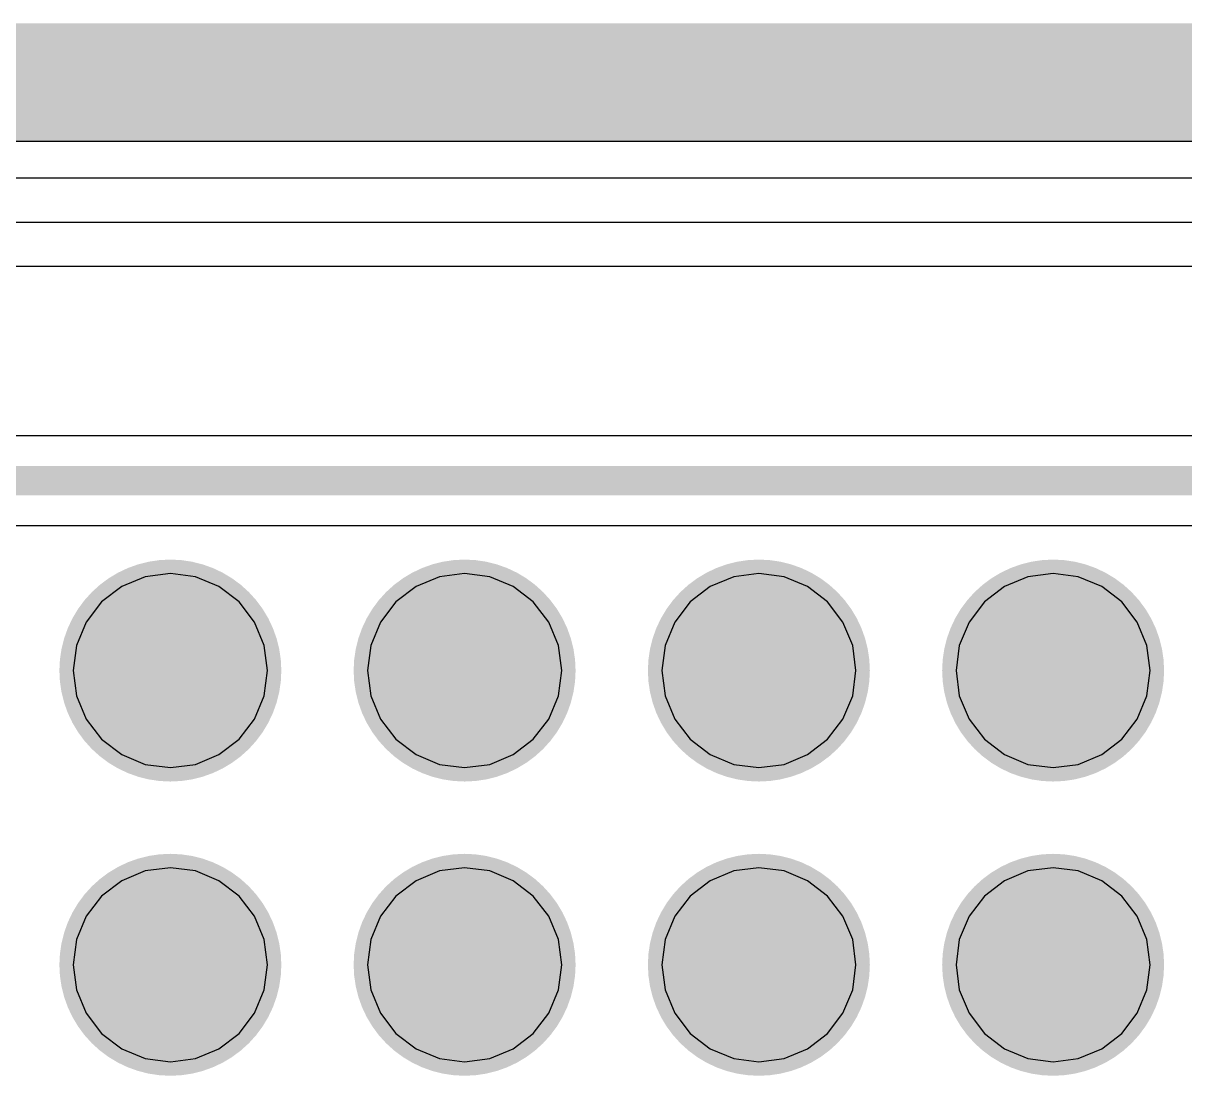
# Model space of a CAD drawing. Header units: millimetres. Extents: x 50.7 to 141.9, y 26.7 to 123.6.
# Drawn here: x 71.5 to 81.53, y 114.55 to 123.64 of the extents above; entities that cross this region are included whole.
import ezdxf

# ---------------------------------------------------------------- set-up
doc = ezdxf.new("R2010")
doc.units = ezdxf.units.MM
for name, color, linetype in [('BottomLayer', 5, 'Continuous'), ('BottomSolder', 6, 'Continuous'), ('InternalPlane1', 76, 'Continuous'), ('InternalPlane3', 216, 'Continuous'), ('MidLayer1', 16, 'Continuous'), ('MidLayer2', 76, 'Continuous'), ('MidLayer3', 90, 'Continuous'), ('MidLayer4', 156, 'Continuous'), ('MultiLayer', 9, 'Continuous'), ('TopLayer', 1, 'Continuous'), ('TopSolder', 216, 'Continuous')]:
    doc.layers.add(name, color=color, linetype=linetype)

msp = doc.modelspace()

# ---------------------------------------------------------------- linework, layer by layer
at = {"layer": 'BottomLayer'}
for p, q in [((52.705, 122.301), (85.725, 122.301)), ((115.911, 120.076), (65.191, 120.076)), ((65.351, 119.3), (97.107, 119.3)), ((72.554, 118.859), (72.352, 118.775)), ((72.771, 118.887), (72.554, 118.859)), ((72.988, 118.859), (72.771, 118.887)), ((73.19, 118.775), (72.988, 118.859)), ((75.094, 118.859), (74.892, 118.775)), ((75.311, 118.887), (75.094, 118.859)), ((75.528, 118.859), (75.311, 118.887)), ((75.73, 118.775), (75.528, 118.859)), ((77.634, 118.859), (77.432, 118.775)), ((77.851, 118.887), (77.634, 118.859)), ((78.068, 118.859), (77.851, 118.887)), ((78.27, 118.775), (78.068, 118.859)), ((80.174, 118.859), (79.972, 118.775)), ((80.391, 118.887), (80.174, 118.859)), ((80.608, 118.859), (80.391, 118.887)), ((80.81, 118.775), (80.608, 118.859)), ((72.352, 118.775), (72.178, 118.642)), ((73.364, 118.642), (73.19, 118.775)), ((74.892, 118.775), (74.718, 118.642)), ((75.904, 118.642), (75.73, 118.775)), ((77.432, 118.775), (77.258, 118.642)), ((78.444, 118.642), (78.27, 118.775)), ((79.972, 118.775), (79.798, 118.642)), ((80.984, 118.642), (80.81, 118.775)), ((72.178, 118.642), (72.045, 118.468)), ((73.497, 118.468), (73.364, 118.642)), ((74.718, 118.642), (74.585, 118.468)), ((76.037, 118.468), (75.904, 118.642)), ((77.258, 118.642), (77.125, 118.468)), ((78.577, 118.468), (78.444, 118.642)), ((79.798, 118.642), (79.665, 118.468)), ((81.117, 118.468), (80.984, 118.642)), ((72.045, 118.468), (71.961, 118.266)), ((73.581, 118.266), (73.497, 118.468)), ((74.585, 118.468), (74.501, 118.266)), ((76.121, 118.266), (76.037, 118.468)), ((77.125, 118.468), (77.041, 118.266)), ((78.661, 118.266), (78.577, 118.468)), ((79.665, 118.468), (79.581, 118.266)), ((81.201, 118.266), (81.117, 118.468)), ((71.961, 118.266), (71.933, 118.049)), ((73.609, 118.049), (73.581, 118.266)), ((74.501, 118.266), (74.473, 118.049)), ((76.149, 118.049), (76.121, 118.266)), ((77.041, 118.266), (77.013, 118.049)), ((78.689, 118.049), (78.661, 118.266)), ((79.581, 118.266), (79.553, 118.049)), ((81.229, 118.049), (81.201, 118.266)), ((71.933, 118.049), (71.961, 117.832)), ((73.581, 117.832), (73.609, 118.049)), ((74.473, 118.049), (74.501, 117.832)), ((76.121, 117.832), (76.149, 118.049)), ((77.013, 118.049), (77.041, 117.832)), ((78.661, 117.832), (78.689, 118.049)), ((79.553, 118.049), (79.581, 117.832)), ((81.201, 117.832), (81.229, 118.049)), ((71.961, 117.832), (72.045, 117.63)), ((73.497, 117.63), (73.581, 117.832)), ((74.501, 117.832), (74.585, 117.63)), ((76.037, 117.63), (76.121, 117.832)), ((77.041, 117.832), (77.125, 117.63)), ((78.577, 117.63), (78.661, 117.832)), ((79.581, 117.832), (79.665, 117.63)), ((81.117, 117.63), (81.201, 117.832)), ((72.045, 117.63), (72.178, 117.456)), ((73.364, 117.456), (73.497, 117.63)), ((74.585, 117.63), (74.718, 117.456)), ((75.904, 117.456), (76.037, 117.63)), ((77.125, 117.63), (77.258, 117.456)), ((78.444, 117.456), (78.577, 117.63)), ((79.665, 117.63), (79.798, 117.456)), ((80.984, 117.456), (81.117, 117.63)), ((72.178, 117.456), (72.352, 117.323)), ((73.19, 117.323), (73.364, 117.456)), ((74.718, 117.456), (74.892, 117.323)), ((75.73, 117.323), (75.904, 117.456)), ((77.258, 117.456), (77.432, 117.323)), ((78.27, 117.323), (78.444, 117.456)), ((79.798, 117.456), (79.972, 117.323)), ((80.81, 117.323), (80.984, 117.456)), ((72.352, 117.323), (72.554, 117.239)), ((72.988, 117.239), (73.19, 117.323)), ((74.892, 117.323), (75.094, 117.239)), ((75.528, 117.239), (75.73, 117.323)), ((77.432, 117.323), (77.634, 117.239)), ((78.068, 117.239), (78.27, 117.323)), ((79.972, 117.323), (80.174, 117.239)), ((80.608, 117.239), (80.81, 117.323)), ((72.554, 117.239), (72.771, 117.211)), ((72.771, 117.211), (72.988, 117.239)), ((75.094, 117.239), (75.311, 117.211)), ((75.311, 117.211), (75.528, 117.239)), ((77.634, 117.239), (77.851, 117.211)), ((77.851, 117.211), (78.068, 117.239)), ((80.174, 117.239), (80.391, 117.211)), ((80.391, 117.211), (80.608, 117.239)), ((72.554, 116.319), (72.352, 116.235)), ((72.771, 116.347), (72.554, 116.319)), ((72.988, 116.319), (72.771, 116.347)), ((73.19, 116.235), (72.988, 116.319)), ((75.094, 116.319), (74.892, 116.235)), ((75.311, 116.347), (75.094, 116.319)), ((75.528, 116.319), (75.311, 116.347)), ((75.73, 116.235), (75.528, 116.319)), ((77.634, 116.319), (77.432, 116.235)), ((77.851, 116.347), (77.634, 116.319)), ((78.068, 116.319), (77.851, 116.347)), ((78.27, 116.235), (78.068, 116.319)), ((80.174, 116.319), (79.972, 116.235)), ((80.391, 116.347), (80.174, 116.319)), ((80.608, 116.319), (80.391, 116.347)), ((80.81, 116.235), (80.608, 116.319)), ((72.352, 116.235), (72.178, 116.102)), ((73.364, 116.102), (73.19, 116.235)), ((74.892, 116.235), (74.718, 116.102)), ((75.904, 116.102), (75.73, 116.235)), ((77.432, 116.235), (77.258, 116.102)), ((78.444, 116.102), (78.27, 116.235)), ((79.972, 116.235), (79.798, 116.102)), ((80.984, 116.102), (80.81, 116.235)), ((72.178, 116.102), (72.045, 115.928)), ((73.497, 115.928), (73.364, 116.102)), ((74.718, 116.102), (74.585, 115.928)), ((76.037, 115.928), (75.904, 116.102)), ((77.258, 116.102), (77.125, 115.928)), ((78.577, 115.928), (78.444, 116.102)), ((79.798, 116.102), (79.665, 115.928)), ((81.117, 115.928), (80.984, 116.102)), ((72.045, 115.928), (71.961, 115.726)), ((73.581, 115.726), (73.497, 115.928)), ((74.585, 115.928), (74.501, 115.726)), ((76.121, 115.726), (76.037, 115.928)), ((77.125, 115.928), (77.041, 115.726)), ((78.661, 115.726), (78.577, 115.928)), ((79.665, 115.928), (79.581, 115.726)), ((81.201, 115.726), (81.117, 115.928)), ((71.961, 115.726), (71.933, 115.509)), ((73.609, 115.509), (73.581, 115.726)), ((74.501, 115.726), (74.473, 115.509)), ((76.149, 115.509), (76.121, 115.726)), ((77.041, 115.726), (77.013, 115.509)), ((78.689, 115.509), (78.661, 115.726)), ((79.581, 115.726), (79.553, 115.509)), ((81.229, 115.509), (81.201, 115.726)), ((71.933, 115.509), (71.961, 115.292)), ((73.581, 115.292), (73.609, 115.509)), ((74.473, 115.509), (74.501, 115.292)), ((76.121, 115.292), (76.149, 115.509)), ((77.013, 115.509), (77.041, 115.292)), ((78.661, 115.292), (78.689, 115.509)), ((79.553, 115.509), (79.581, 115.292)), ((81.201, 115.292), (81.229, 115.509)), ((71.961, 115.292), (72.045, 115.09)), ((73.497, 115.09), (73.581, 115.292)), ((74.501, 115.292), (74.585, 115.09)), ((76.037, 115.09), (76.121, 115.292)), ((77.041, 115.292), (77.125, 115.09)), ((78.577, 115.09), (78.661, 115.292)), ((79.581, 115.292), (79.665, 115.09)), ((81.117, 115.09), (81.201, 115.292)), ((72.045, 115.09), (72.178, 114.916)), ((73.364, 114.916), (73.497, 115.09)), ((74.585, 115.09), (74.718, 114.916)), ((75.904, 114.916), (76.037, 115.09)), ((77.125, 115.09), (77.258, 114.916)), ((78.444, 114.916), (78.577, 115.09)), ((79.665, 115.09), (79.798, 114.916)), ((80.984, 114.916), (81.117, 115.09)), ((72.178, 114.916), (72.352, 114.783)), ((73.19, 114.783), (73.364, 114.916)), ((74.718, 114.916), (74.892, 114.783)), ((75.73, 114.783), (75.904, 114.916)), ((77.258, 114.916), (77.432, 114.783)), ((78.27, 114.783), (78.444, 114.916)), ((79.798, 114.916), (79.972, 114.783)), ((80.81, 114.783), (80.984, 114.916)), ((72.352, 114.783), (72.554, 114.699)), ((72.988, 114.699), (73.19, 114.783)), ((74.892, 114.783), (75.094, 114.699)), ((75.528, 114.699), (75.73, 114.783)), ((77.432, 114.783), (77.634, 114.699)), ((78.068, 114.699), (78.27, 114.783)), ((79.972, 114.783), (80.174, 114.699)), ((80.608, 114.699), (80.81, 114.783)), ((72.554, 114.699), (72.771, 114.671)), ((72.771, 114.671), (72.988, 114.699)), ((75.094, 114.699), (75.311, 114.671)), ((75.311, 114.671), (75.528, 114.699)), ((77.634, 114.699), (77.851, 114.671)), ((77.851, 114.671), (78.068, 114.699)), ((80.174, 114.699), (80.391, 114.671)), ((80.391, 114.671), (80.608, 114.699))]:
    msp.add_line(p, q, dxfattribs=at)
at = {"layer": 'BottomLayer', "const_width": 0.254}
msp.add_lwpolyline([(65.191, 119.688), (115.911, 119.688)], dxfattribs=at)
at = {"layer": 'BottomLayer', "const_width": 0.577}
for points in [[(72.482, 118.049, 1), (73.059, 118.049, 1)], [(75.022, 118.049, 1), (75.599, 118.049, 1)], [(77.562, 118.049, 1), (78.139, 118.049, 1)], [(80.102, 118.049, 1), (80.679, 118.049, 1)], [(72.482, 115.509, 1), (73.059, 115.509, 1)], [(75.022, 115.509, 1), (75.599, 115.509, 1)], [(77.562, 115.509, 1), (78.139, 115.509, 1)], [(80.102, 115.509, 1), (80.679, 115.509, 1)]]:
    msp.add_lwpolyline(points, format="xyb", close=True, dxfattribs=at)
at = {"layer": 'BottomSolder', "const_width": 0.679}
for points in [[(72.432, 118.049, 1), (73.11, 118.049, 1)], [(74.972, 118.049, 1), (75.65, 118.049, 1)], [(77.512, 118.049, 1), (78.19, 118.049, 1)], [(80.052, 118.049, 1), (80.73, 118.049, 1)], [(72.432, 115.509, 1), (73.11, 115.509, 1)], [(74.972, 115.509, 1), (75.65, 115.509, 1)], [(77.512, 115.509, 1), (78.19, 115.509, 1)], [(80.052, 115.509, 1), (80.73, 115.509, 1)]]:
    msp.add_lwpolyline(points, format="xyb", close=True, dxfattribs=at)
at = {"layer": 'InternalPlane1'}
msp.add_line((52.392, 122.619), (86.741, 122.619), dxfattribs=at)
at = {"layer": 'InternalPlane1', "const_width": 1.016}
msp.add_lwpolyline([(52.181, 123.129), (87.251, 123.129)], dxfattribs=at)
at = {"layer": 'InternalPlane1', "const_width": 0.958}
for points in [[(72.292, 118.049, 1), (73.25, 118.049, 1)], [(74.832, 118.049, 1), (75.79, 118.049, 1)], [(77.372, 118.049, 1), (78.33, 118.049, 1)], [(79.912, 118.049, 1), (80.87, 118.049, 1)], [(72.292, 115.509, 1), (73.25, 115.509, 1)], [(74.832, 115.509, 1), (75.79, 115.509, 1)], [(77.372, 115.509, 1), (78.33, 115.509, 1)], [(79.912, 115.509, 1), (80.87, 115.509, 1)]]:
    msp.add_lwpolyline(points, format="xyb", close=True, dxfattribs=at)
at = {"layer": 'InternalPlane3'}
msp.add_line((52.392, 122.619), (86.741, 122.619), dxfattribs=at)
at = {"layer": 'InternalPlane3', "const_width": 1.016}
msp.add_lwpolyline([(52.181, 123.129), (87.251, 123.129)], dxfattribs=at)
at = {"layer": 'InternalPlane3', "const_width": 0.958}
for points in [[(72.292, 118.049, 1), (73.25, 118.049, 1)], [(74.832, 118.049, 1), (75.79, 118.049, 1)], [(77.372, 118.049, 1), (78.33, 118.049, 1)], [(79.912, 118.049, 1), (80.87, 118.049, 1)], [(72.292, 115.509, 1), (73.25, 115.509, 1)], [(74.832, 115.509, 1), (75.79, 115.509, 1)], [(77.372, 115.509, 1), (78.33, 115.509, 1)], [(79.912, 115.509, 1), (80.87, 115.509, 1)]]:
    msp.add_lwpolyline(points, format="xyb", close=True, dxfattribs=at)
at = {"layer": 'MidLayer1', "const_width": 0.577}
for points in [[(72.482, 118.049, 1), (73.059, 118.049, 1)], [(75.022, 118.049, 1), (75.599, 118.049, 1)], [(77.562, 118.049, 1), (78.139, 118.049, 1)], [(80.102, 118.049, 1), (80.679, 118.049, 1)], [(72.482, 115.509, 1), (73.059, 115.509, 1)], [(75.022, 115.509, 1), (75.599, 115.509, 1)], [(77.562, 115.509, 1), (78.139, 115.509, 1)], [(80.102, 115.509, 1), (80.679, 115.509, 1)]]:
    msp.add_lwpolyline(points, format="xyb", close=True, dxfattribs=at)
at = {"layer": 'MidLayer2', "const_width": 0.577}
for points in [[(72.482, 118.049, 1), (73.059, 118.049, 1)], [(75.022, 118.049, 1), (75.599, 118.049, 1)], [(77.562, 118.049, 1), (78.139, 118.049, 1)], [(80.102, 118.049, 1), (80.679, 118.049, 1)], [(72.482, 115.509, 1), (73.059, 115.509, 1)], [(75.022, 115.509, 1), (75.599, 115.509, 1)], [(77.562, 115.509, 1), (78.139, 115.509, 1)], [(80.102, 115.509, 1), (80.679, 115.509, 1)]]:
    msp.add_lwpolyline(points, format="xyb", close=True, dxfattribs=at)
at = {"layer": 'MidLayer3'}
for p, q in [((52.832, 121.539), (85.471, 121.539)), ((72.554, 118.859), (72.352, 118.775)), ((72.771, 118.887), (72.554, 118.859)), ((72.988, 118.859), (72.771, 118.887)), ((73.19, 118.775), (72.988, 118.859)), ((75.094, 118.859), (74.892, 118.775)), ((75.311, 118.887), (75.094, 118.859)), ((75.528, 118.859), (75.311, 118.887)), ((75.73, 118.775), (75.528, 118.859)), ((77.634, 118.859), (77.432, 118.775)), ((77.851, 118.887), (77.634, 118.859)), ((78.068, 118.859), (77.851, 118.887)), ((78.27, 118.775), (78.068, 118.859)), ((80.174, 118.859), (79.972, 118.775)), ((80.391, 118.887), (80.174, 118.859)), ((80.608, 118.859), (80.391, 118.887)), ((80.81, 118.775), (80.608, 118.859)), ((72.352, 118.775), (72.178, 118.642)), ((73.364, 118.642), (73.19, 118.775)), ((74.892, 118.775), (74.718, 118.642)), ((75.904, 118.642), (75.73, 118.775)), ((77.432, 118.775), (77.258, 118.642)), ((78.444, 118.642), (78.27, 118.775)), ((79.972, 118.775), (79.798, 118.642)), ((80.984, 118.642), (80.81, 118.775)), ((72.178, 118.642), (72.045, 118.468)), ((73.497, 118.468), (73.364, 118.642)), ((74.718, 118.642), (74.585, 118.468)), ((76.037, 118.468), (75.904, 118.642)), ((77.258, 118.642), (77.125, 118.468)), ((78.577, 118.468), (78.444, 118.642)), ((79.798, 118.642), (79.665, 118.468)), ((81.117, 118.468), (80.984, 118.642)), ((72.045, 118.468), (71.961, 118.266)), ((73.581, 118.266), (73.497, 118.468)), ((74.585, 118.468), (74.501, 118.266)), ((76.121, 118.266), (76.037, 118.468)), ((77.125, 118.468), (77.041, 118.266)), ((78.661, 118.266), (78.577, 118.468)), ((79.665, 118.468), (79.581, 118.266)), ((81.201, 118.266), (81.117, 118.468)), ((71.961, 118.266), (71.933, 118.049)), ((73.609, 118.049), (73.581, 118.266)), ((74.501, 118.266), (74.473, 118.049)), ((76.149, 118.049), (76.121, 118.266)), ((77.041, 118.266), (77.013, 118.049)), ((78.689, 118.049), (78.661, 118.266)), ((79.581, 118.266), (79.553, 118.049)), ((81.229, 118.049), (81.201, 118.266)), ((71.933, 118.049), (71.961, 117.832)), ((73.581, 117.832), (73.609, 118.049)), ((74.473, 118.049), (74.501, 117.832)), ((76.121, 117.832), (76.149, 118.049)), ((77.013, 118.049), (77.041, 117.832)), ((78.661, 117.832), (78.689, 118.049)), ((79.553, 118.049), (79.581, 117.832)), ((81.201, 117.832), (81.229, 118.049)), ((71.961, 117.832), (72.045, 117.63)), ((73.497, 117.63), (73.581, 117.832)), ((74.501, 117.832), (74.585, 117.63)), ((76.037, 117.63), (76.121, 117.832)), ((77.041, 117.832), (77.125, 117.63)), ((78.577, 117.63), (78.661, 117.832)), ((79.581, 117.832), (79.665, 117.63)), ((81.117, 117.63), (81.201, 117.832)), ((72.045, 117.63), (72.178, 117.456)), ((73.364, 117.456), (73.497, 117.63)), ((74.585, 117.63), (74.718, 117.456)), ((75.904, 117.456), (76.037, 117.63)), ((77.125, 117.63), (77.258, 117.456)), ((78.444, 117.456), (78.577, 117.63)), ((79.665, 117.63), (79.798, 117.456)), ((80.984, 117.456), (81.117, 117.63)), ((72.178, 117.456), (72.352, 117.323)), ((73.19, 117.323), (73.364, 117.456)), ((74.718, 117.456), (74.892, 117.323)), ((75.73, 117.323), (75.904, 117.456)), ((77.258, 117.456), (77.432, 117.323)), ((78.27, 117.323), (78.444, 117.456)), ((79.798, 117.456), (79.972, 117.323)), ((80.81, 117.323), (80.984, 117.456)), ((72.352, 117.323), (72.554, 117.239)), ((72.988, 117.239), (73.19, 117.323)), ((74.892, 117.323), (75.094, 117.239)), ((75.528, 117.239), (75.73, 117.323)), ((77.432, 117.323), (77.634, 117.239)), ((78.068, 117.239), (78.27, 117.323)), ((79.972, 117.323), (80.174, 117.239)), ((80.608, 117.239), (80.81, 117.323)), ((72.554, 117.239), (72.771, 117.211)), ((72.771, 117.211), (72.988, 117.239)), ((75.094, 117.239), (75.311, 117.211)), ((75.311, 117.211), (75.528, 117.239)), ((77.634, 117.239), (77.851, 117.211)), ((77.851, 117.211), (78.068, 117.239)), ((80.174, 117.239), (80.391, 117.211)), ((80.391, 117.211), (80.608, 117.239)), ((72.554, 116.319), (72.352, 116.235)), ((72.771, 116.347), (72.554, 116.319)), ((72.988, 116.319), (72.771, 116.347)), ((73.19, 116.235), (72.988, 116.319)), ((75.094, 116.319), (74.892, 116.235)), ((75.311, 116.347), (75.094, 116.319)), ((75.528, 116.319), (75.311, 116.347)), ((75.73, 116.235), (75.528, 116.319)), ((77.634, 116.319), (77.432, 116.235)), ((77.851, 116.347), (77.634, 116.319)), ((78.068, 116.319), (77.851, 116.347)), ((78.27, 116.235), (78.068, 116.319)), ((80.174, 116.319), (79.972, 116.235)), ((80.391, 116.347), (80.174, 116.319)), ((80.608, 116.319), (80.391, 116.347)), ((80.81, 116.235), (80.608, 116.319)), ((72.352, 116.235), (72.178, 116.102)), ((73.364, 116.102), (73.19, 116.235)), ((74.892, 116.235), (74.718, 116.102)), ((75.904, 116.102), (75.73, 116.235)), ((77.432, 116.235), (77.258, 116.102)), ((78.444, 116.102), (78.27, 116.235)), ((79.972, 116.235), (79.798, 116.102)), ((80.984, 116.102), (80.81, 116.235)), ((72.178, 116.102), (72.045, 115.928)), ((73.497, 115.928), (73.364, 116.102)), ((74.718, 116.102), (74.585, 115.928)), ((76.037, 115.928), (75.904, 116.102)), ((77.258, 116.102), (77.125, 115.928)), ((78.577, 115.928), (78.444, 116.102)), ((79.798, 116.102), (79.665, 115.928)), ((81.117, 115.928), (80.984, 116.102)), ((72.045, 115.928), (71.961, 115.726)), ((73.581, 115.726), (73.497, 115.928)), ((74.585, 115.928), (74.501, 115.726)), ((76.121, 115.726), (76.037, 115.928)), ((77.125, 115.928), (77.041, 115.726)), ((78.661, 115.726), (78.577, 115.928)), ((79.665, 115.928), (79.581, 115.726)), ((81.201, 115.726), (81.117, 115.928)), ((71.961, 115.726), (71.933, 115.509)), ((73.609, 115.509), (73.581, 115.726)), ((74.501, 115.726), (74.473, 115.509)), ((76.149, 115.509), (76.121, 115.726)), ((77.041, 115.726), (77.013, 115.509)), ((78.689, 115.509), (78.661, 115.726)), ((79.581, 115.726), (79.553, 115.509)), ((81.229, 115.509), (81.201, 115.726)), ((71.933, 115.509), (71.961, 115.292)), ((73.581, 115.292), (73.609, 115.509)), ((74.473, 115.509), (74.501, 115.292)), ((76.121, 115.292), (76.149, 115.509)), ((77.013, 115.509), (77.041, 115.292)), ((78.661, 115.292), (78.689, 115.509)), ((79.553, 115.509), (79.581, 115.292)), ((81.201, 115.292), (81.229, 115.509)), ((71.961, 115.292), (72.045, 115.09)), ((73.497, 115.09), (73.581, 115.292)), ((74.501, 115.292), (74.585, 115.09)), ((76.037, 115.09), (76.121, 115.292)), ((77.041, 115.292), (77.125, 115.09)), ((78.577, 115.09), (78.661, 115.292)), ((79.581, 115.292), (79.665, 115.09)), ((81.117, 115.09), (81.201, 115.292)), ((72.045, 115.09), (72.178, 114.916)), ((73.364, 114.916), (73.497, 115.09)), ((74.585, 115.09), (74.718, 114.916)), ((75.904, 114.916), (76.037, 115.09)), ((77.125, 115.09), (77.258, 114.916)), ((78.444, 114.916), (78.577, 115.09)), ((79.665, 115.09), (79.798, 114.916)), ((80.984, 114.916), (81.117, 115.09)), ((72.178, 114.916), (72.352, 114.783)), ((73.19, 114.783), (73.364, 114.916)), ((74.718, 114.916), (74.892, 114.783)), ((75.73, 114.783), (75.904, 114.916)), ((77.258, 114.916), (77.432, 114.783)), ((78.27, 114.783), (78.444, 114.916)), ((79.798, 114.916), (79.972, 114.783)), ((80.81, 114.783), (80.984, 114.916)), ((72.352, 114.783), (72.554, 114.699)), ((72.988, 114.699), (73.19, 114.783)), ((74.892, 114.783), (75.094, 114.699)), ((75.528, 114.699), (75.73, 114.783)), ((77.432, 114.783), (77.634, 114.699)), ((78.068, 114.699), (78.27, 114.783)), ((79.972, 114.783), (80.174, 114.699)), ((80.608, 114.699), (80.81, 114.783)), ((72.554, 114.699), (72.771, 114.671)), ((72.771, 114.671), (72.988, 114.699)), ((75.094, 114.699), (75.311, 114.671)), ((75.311, 114.671), (75.528, 114.699)), ((77.634, 114.699), (77.851, 114.671)), ((77.851, 114.671), (78.068, 114.699)), ((80.174, 114.699), (80.391, 114.671)), ((80.391, 114.671), (80.608, 114.699))]:
    msp.add_line(p, q, dxfattribs=at)
at = {"layer": 'MidLayer3', "const_width": 0.577}
for points in [[(72.482, 118.049, 1), (73.059, 118.049, 1)], [(75.022, 118.049, 1), (75.599, 118.049, 1)], [(77.562, 118.049, 1), (78.139, 118.049, 1)], [(80.102, 118.049, 1), (80.679, 118.049, 1)], [(72.482, 115.509, 1), (73.059, 115.509, 1)], [(75.022, 115.509, 1), (75.599, 115.509, 1)], [(77.562, 115.509, 1), (78.139, 115.509, 1)], [(80.102, 115.509, 1), (80.679, 115.509, 1)]]:
    msp.add_lwpolyline(points, format="xyb", close=True, dxfattribs=at)
at = {"layer": 'MidLayer4'}
for p, q in [((53.467, 121.92), (85.598, 121.92)), ((72.554, 118.859), (72.352, 118.775)), ((72.771, 118.887), (72.554, 118.859)), ((72.988, 118.859), (72.771, 118.887)), ((73.19, 118.775), (72.988, 118.859)), ((75.094, 118.859), (74.892, 118.775)), ((75.311, 118.887), (75.094, 118.859)), ((75.528, 118.859), (75.311, 118.887)), ((75.73, 118.775), (75.528, 118.859)), ((77.634, 118.859), (77.432, 118.775)), ((77.851, 118.887), (77.634, 118.859)), ((78.068, 118.859), (77.851, 118.887)), ((78.27, 118.775), (78.068, 118.859)), ((80.174, 118.859), (79.972, 118.775)), ((80.391, 118.887), (80.174, 118.859)), ((80.608, 118.859), (80.391, 118.887)), ((80.81, 118.775), (80.608, 118.859)), ((72.352, 118.775), (72.178, 118.642)), ((73.364, 118.642), (73.19, 118.775)), ((74.892, 118.775), (74.718, 118.642)), ((75.904, 118.642), (75.73, 118.775)), ((77.432, 118.775), (77.258, 118.642)), ((78.444, 118.642), (78.27, 118.775)), ((79.972, 118.775), (79.798, 118.642)), ((80.984, 118.642), (80.81, 118.775)), ((72.178, 118.642), (72.045, 118.468)), ((73.497, 118.468), (73.364, 118.642)), ((74.718, 118.642), (74.585, 118.468)), ((76.037, 118.468), (75.904, 118.642)), ((77.258, 118.642), (77.125, 118.468)), ((78.577, 118.468), (78.444, 118.642)), ((79.798, 118.642), (79.665, 118.468)), ((81.117, 118.468), (80.984, 118.642)), ((72.045, 118.468), (71.961, 118.266)), ((73.581, 118.266), (73.497, 118.468)), ((74.585, 118.468), (74.501, 118.266)), ((76.121, 118.266), (76.037, 118.468)), ((77.125, 118.468), (77.041, 118.266)), ((78.661, 118.266), (78.577, 118.468)), ((79.665, 118.468), (79.581, 118.266)), ((81.201, 118.266), (81.117, 118.468)), ((71.961, 118.266), (71.933, 118.049)), ((73.609, 118.049), (73.581, 118.266)), ((74.501, 118.266), (74.473, 118.049)), ((76.149, 118.049), (76.121, 118.266)), ((77.041, 118.266), (77.013, 118.049)), ((78.689, 118.049), (78.661, 118.266)), ((79.581, 118.266), (79.553, 118.049)), ((81.229, 118.049), (81.201, 118.266)), ((71.933, 118.049), (71.961, 117.832)), ((73.581, 117.832), (73.609, 118.049)), ((74.473, 118.049), (74.501, 117.832)), ((76.121, 117.832), (76.149, 118.049)), ((77.013, 118.049), (77.041, 117.832)), ((78.661, 117.832), (78.689, 118.049)), ((79.553, 118.049), (79.581, 117.832)), ((81.201, 117.832), (81.229, 118.049)), ((71.961, 117.832), (72.045, 117.63)), ((73.497, 117.63), (73.581, 117.832)), ((74.501, 117.832), (74.585, 117.63)), ((76.037, 117.63), (76.121, 117.832)), ((77.041, 117.832), (77.125, 117.63)), ((78.577, 117.63), (78.661, 117.832)), ((79.581, 117.832), (79.665, 117.63)), ((81.117, 117.63), (81.201, 117.832)), ((72.045, 117.63), (72.178, 117.456)), ((73.364, 117.456), (73.497, 117.63)), ((74.585, 117.63), (74.718, 117.456)), ((75.904, 117.456), (76.037, 117.63)), ((77.125, 117.63), (77.258, 117.456)), ((78.444, 117.456), (78.577, 117.63)), ((79.665, 117.63), (79.798, 117.456)), ((80.984, 117.456), (81.117, 117.63)), ((72.178, 117.456), (72.352, 117.323)), ((73.19, 117.323), (73.364, 117.456)), ((74.718, 117.456), (74.892, 117.323)), ((75.73, 117.323), (75.904, 117.456)), ((77.258, 117.456), (77.432, 117.323)), ((78.27, 117.323), (78.444, 117.456)), ((79.798, 117.456), (79.972, 117.323)), ((80.81, 117.323), (80.984, 117.456)), ((72.352, 117.323), (72.554, 117.239)), ((72.988, 117.239), (73.19, 117.323)), ((74.892, 117.323), (75.094, 117.239)), ((75.528, 117.239), (75.73, 117.323)), ((77.432, 117.323), (77.634, 117.239)), ((78.068, 117.239), (78.27, 117.323)), ((79.972, 117.323), (80.174, 117.239)), ((80.608, 117.239), (80.81, 117.323)), ((72.554, 117.239), (72.771, 117.211)), ((72.771, 117.211), (72.988, 117.239)), ((75.094, 117.239), (75.311, 117.211)), ((75.311, 117.211), (75.528, 117.239)), ((77.634, 117.239), (77.851, 117.211)), ((77.851, 117.211), (78.068, 117.239)), ((80.174, 117.239), (80.391, 117.211)), ((80.391, 117.211), (80.608, 117.239)), ((72.554, 116.319), (72.352, 116.235)), ((72.771, 116.347), (72.554, 116.319)), ((72.988, 116.319), (72.771, 116.347)), ((73.19, 116.235), (72.988, 116.319)), ((75.094, 116.319), (74.892, 116.235)), ((75.311, 116.347), (75.094, 116.319)), ((75.528, 116.319), (75.311, 116.347)), ((75.73, 116.235), (75.528, 116.319)), ((77.634, 116.319), (77.432, 116.235)), ((77.851, 116.347), (77.634, 116.319)), ((78.068, 116.319), (77.851, 116.347)), ((78.27, 116.235), (78.068, 116.319)), ((80.174, 116.319), (79.972, 116.235)), ((80.391, 116.347), (80.174, 116.319)), ((80.608, 116.319), (80.391, 116.347)), ((80.81, 116.235), (80.608, 116.319)), ((72.352, 116.235), (72.178, 116.102)), ((73.364, 116.102), (73.19, 116.235)), ((74.892, 116.235), (74.718, 116.102)), ((75.904, 116.102), (75.73, 116.235)), ((77.432, 116.235), (77.258, 116.102)), ((78.444, 116.102), (78.27, 116.235)), ((79.972, 116.235), (79.798, 116.102)), ((80.984, 116.102), (80.81, 116.235)), ((72.178, 116.102), (72.045, 115.928)), ((73.497, 115.928), (73.364, 116.102)), ((74.718, 116.102), (74.585, 115.928)), ((76.037, 115.928), (75.904, 116.102)), ((77.258, 116.102), (77.125, 115.928)), ((78.577, 115.928), (78.444, 116.102)), ((79.798, 116.102), (79.665, 115.928)), ((81.117, 115.928), (80.984, 116.102)), ((72.045, 115.928), (71.961, 115.726)), ((73.581, 115.726), (73.497, 115.928)), ((74.585, 115.928), (74.501, 115.726)), ((76.121, 115.726), (76.037, 115.928)), ((77.125, 115.928), (77.041, 115.726)), ((78.661, 115.726), (78.577, 115.928)), ((79.665, 115.928), (79.581, 115.726)), ((81.201, 115.726), (81.117, 115.928)), ((71.961, 115.726), (71.933, 115.509)), ((73.609, 115.509), (73.581, 115.726)), ((74.501, 115.726), (74.473, 115.509)), ((76.149, 115.509), (76.121, 115.726)), ((77.041, 115.726), (77.013, 115.509)), ((78.689, 115.509), (78.661, 115.726)), ((79.581, 115.726), (79.553, 115.509)), ((81.229, 115.509), (81.201, 115.726)), ((71.933, 115.509), (71.961, 115.292)), ((73.581, 115.292), (73.609, 115.509)), ((74.473, 115.509), (74.501, 115.292)), ((76.121, 115.292), (76.149, 115.509)), ((77.013, 115.509), (77.041, 115.292)), ((78.661, 115.292), (78.689, 115.509)), ((79.553, 115.509), (79.581, 115.292)), ((81.201, 115.292), (81.229, 115.509)), ((71.961, 115.292), (72.045, 115.09)), ((73.497, 115.09), (73.581, 115.292)), ((74.501, 115.292), (74.585, 115.09)), ((76.037, 115.09), (76.121, 115.292)), ((77.041, 115.292), (77.125, 115.09)), ((78.577, 115.09), (78.661, 115.292)), ((79.581, 115.292), (79.665, 115.09)), ((81.117, 115.09), (81.201, 115.292)), ((72.045, 115.09), (72.178, 114.916)), ((73.364, 114.916), (73.497, 115.09)), ((74.585, 115.09), (74.718, 114.916)), ((75.904, 114.916), (76.037, 115.09)), ((77.125, 115.09), (77.258, 114.916)), ((78.444, 114.916), (78.577, 115.09)), ((79.665, 115.09), (79.798, 114.916)), ((80.984, 114.916), (81.117, 115.09)), ((72.178, 114.916), (72.352, 114.783)), ((73.19, 114.783), (73.364, 114.916)), ((74.718, 114.916), (74.892, 114.783)), ((75.73, 114.783), (75.904, 114.916)), ((77.258, 114.916), (77.432, 114.783)), ((78.27, 114.783), (78.444, 114.916)), ((79.798, 114.916), (79.972, 114.783)), ((80.81, 114.783), (80.984, 114.916)), ((72.352, 114.783), (72.554, 114.699)), ((72.988, 114.699), (73.19, 114.783)), ((74.892, 114.783), (75.094, 114.699)), ((75.528, 114.699), (75.73, 114.783)), ((77.432, 114.783), (77.634, 114.699)), ((78.068, 114.699), (78.27, 114.783)), ((79.972, 114.783), (80.174, 114.699)), ((80.608, 114.699), (80.81, 114.783)), ((72.554, 114.699), (72.771, 114.671)), ((72.771, 114.671), (72.988, 114.699)), ((75.094, 114.699), (75.311, 114.671)), ((75.311, 114.671), (75.528, 114.699)), ((77.634, 114.699), (77.851, 114.671)), ((77.851, 114.671), (78.068, 114.699)), ((80.174, 114.699), (80.391, 114.671)), ((80.391, 114.671), (80.608, 114.699))]:
    msp.add_line(p, q, dxfattribs=at)
at = {"layer": 'MidLayer4', "const_width": 0.577}
for points in [[(72.482, 118.049, 1), (73.059, 118.049, 1)], [(75.022, 118.049, 1), (75.599, 118.049, 1)], [(77.562, 118.049, 1), (78.139, 118.049, 1)], [(80.102, 118.049, 1), (80.679, 118.049, 1)], [(72.482, 115.509, 1), (73.059, 115.509, 1)], [(75.022, 115.509, 1), (75.599, 115.509, 1)], [(77.562, 115.509, 1), (78.139, 115.509, 1)], [(80.102, 115.509, 1), (80.679, 115.509, 1)]]:
    msp.add_lwpolyline(points, format="xyb", close=True, dxfattribs=at)
at = {"layer": 'MultiLayer', "const_width": 0.577}
for points in [[(72.482, 118.049, 1), (73.059, 118.049, 1)], [(75.022, 118.049, 1), (75.599, 118.049, 1)], [(77.562, 118.049, 1), (78.139, 118.049, 1)], [(80.102, 118.049, 1), (80.679, 118.049, 1)], [(72.482, 115.509, 1), (73.059, 115.509, 1)], [(75.022, 115.509, 1), (75.599, 115.509, 1)], [(77.562, 115.509, 1), (78.139, 115.509, 1)], [(80.102, 115.509, 1), (80.679, 115.509, 1)]]:
    msp.add_lwpolyline(points, format="xyb", close=True, dxfattribs=at)
at = {"layer": 'TopLayer'}
for p, q in [((53.467, 121.92), (84.455, 121.92)), ((72.554, 118.859), (72.352, 118.775)), ((72.771, 118.887), (72.554, 118.859)), ((72.988, 118.859), (72.771, 118.887)), ((73.19, 118.775), (72.988, 118.859)), ((75.094, 118.859), (74.892, 118.775)), ((75.311, 118.887), (75.094, 118.859)), ((75.528, 118.859), (75.311, 118.887)), ((75.73, 118.775), (75.528, 118.859)), ((77.634, 118.859), (77.432, 118.775)), ((77.851, 118.887), (77.634, 118.859)), ((78.068, 118.859), (77.851, 118.887)), ((78.27, 118.775), (78.068, 118.859)), ((80.174, 118.859), (79.972, 118.775)), ((80.391, 118.887), (80.174, 118.859)), ((80.608, 118.859), (80.391, 118.887)), ((80.81, 118.775), (80.608, 118.859)), ((72.352, 118.775), (72.178, 118.642)), ((73.364, 118.642), (73.19, 118.775)), ((74.892, 118.775), (74.718, 118.642)), ((75.904, 118.642), (75.73, 118.775)), ((77.432, 118.775), (77.258, 118.642)), ((78.444, 118.642), (78.27, 118.775)), ((79.972, 118.775), (79.798, 118.642)), ((80.984, 118.642), (80.81, 118.775)), ((72.178, 118.642), (72.045, 118.468)), ((73.497, 118.468), (73.364, 118.642)), ((74.718, 118.642), (74.585, 118.468)), ((76.037, 118.468), (75.904, 118.642)), ((77.258, 118.642), (77.125, 118.468)), ((78.577, 118.468), (78.444, 118.642)), ((79.798, 118.642), (79.665, 118.468)), ((81.117, 118.468), (80.984, 118.642)), ((72.045, 118.468), (71.961, 118.266)), ((73.581, 118.266), (73.497, 118.468)), ((74.585, 118.468), (74.501, 118.266)), ((76.121, 118.266), (76.037, 118.468)), ((77.125, 118.468), (77.041, 118.266)), ((78.661, 118.266), (78.577, 118.468)), ((79.665, 118.468), (79.581, 118.266)), ((81.201, 118.266), (81.117, 118.468)), ((71.961, 118.266), (71.933, 118.049)), ((73.609, 118.049), (73.581, 118.266)), ((74.501, 118.266), (74.473, 118.049)), ((76.149, 118.049), (76.121, 118.266)), ((77.041, 118.266), (77.013, 118.049)), ((78.689, 118.049), (78.661, 118.266)), ((79.581, 118.266), (79.553, 118.049)), ((81.229, 118.049), (81.201, 118.266)), ((71.933, 118.049), (71.961, 117.832)), ((73.581, 117.832), (73.609, 118.049)), ((74.473, 118.049), (74.501, 117.832)), ((76.121, 117.832), (76.149, 118.049)), ((77.013, 118.049), (77.041, 117.832)), ((78.661, 117.832), (78.689, 118.049)), ((79.553, 118.049), (79.581, 117.832)), ((81.201, 117.832), (81.229, 118.049)), ((71.961, 117.832), (72.045, 117.63)), ((73.497, 117.63), (73.581, 117.832)), ((74.501, 117.832), (74.585, 117.63)), ((76.037, 117.63), (76.121, 117.832)), ((77.041, 117.832), (77.125, 117.63)), ((78.577, 117.63), (78.661, 117.832)), ((79.581, 117.832), (79.665, 117.63)), ((81.117, 117.63), (81.201, 117.832)), ((72.045, 117.63), (72.178, 117.456)), ((73.364, 117.456), (73.497, 117.63)), ((74.585, 117.63), (74.718, 117.456)), ((75.904, 117.456), (76.037, 117.63)), ((77.125, 117.63), (77.258, 117.456)), ((78.444, 117.456), (78.577, 117.63)), ((79.665, 117.63), (79.798, 117.456)), ((80.984, 117.456), (81.117, 117.63)), ((72.178, 117.456), (72.352, 117.323)), ((73.19, 117.323), (73.364, 117.456)), ((74.718, 117.456), (74.892, 117.323)), ((75.73, 117.323), (75.904, 117.456)), ((77.258, 117.456), (77.432, 117.323)), ((78.27, 117.323), (78.444, 117.456)), ((79.798, 117.456), (79.972, 117.323)), ((80.81, 117.323), (80.984, 117.456)), ((72.352, 117.323), (72.554, 117.239)), ((72.988, 117.239), (73.19, 117.323)), ((74.892, 117.323), (75.094, 117.239)), ((75.528, 117.239), (75.73, 117.323)), ((77.432, 117.323), (77.634, 117.239)), ((78.068, 117.239), (78.27, 117.323)), ((79.972, 117.323), (80.174, 117.239)), ((80.608, 117.239), (80.81, 117.323)), ((72.554, 117.239), (72.771, 117.211)), ((72.771, 117.211), (72.988, 117.239)), ((75.094, 117.239), (75.311, 117.211)), ((75.311, 117.211), (75.528, 117.239)), ((77.634, 117.239), (77.851, 117.211)), ((77.851, 117.211), (78.068, 117.239)), ((80.174, 117.239), (80.391, 117.211)), ((80.391, 117.211), (80.608, 117.239)), ((72.554, 116.319), (72.352, 116.235)), ((72.771, 116.347), (72.554, 116.319)), ((72.988, 116.319), (72.771, 116.347)), ((73.19, 116.235), (72.988, 116.319)), ((75.094, 116.319), (74.892, 116.235)), ((75.311, 116.347), (75.094, 116.319)), ((75.528, 116.319), (75.311, 116.347)), ((75.73, 116.235), (75.528, 116.319)), ((77.634, 116.319), (77.432, 116.235)), ((77.851, 116.347), (77.634, 116.319)), ((78.068, 116.319), (77.851, 116.347)), ((78.27, 116.235), (78.068, 116.319)), ((80.174, 116.319), (79.972, 116.235)), ((80.391, 116.347), (80.174, 116.319)), ((80.608, 116.319), (80.391, 116.347)), ((80.81, 116.235), (80.608, 116.319)), ((72.352, 116.235), (72.178, 116.102)), ((73.364, 116.102), (73.19, 116.235)), ((74.892, 116.235), (74.718, 116.102)), ((75.904, 116.102), (75.73, 116.235)), ((77.432, 116.235), (77.258, 116.102)), ((78.444, 116.102), (78.27, 116.235)), ((79.972, 116.235), (79.798, 116.102)), ((80.984, 116.102), (80.81, 116.235)), ((72.178, 116.102), (72.045, 115.928)), ((73.497, 115.928), (73.364, 116.102)), ((74.718, 116.102), (74.585, 115.928)), ((76.037, 115.928), (75.904, 116.102)), ((77.258, 116.102), (77.125, 115.928)), ((78.577, 115.928), (78.444, 116.102)), ((79.798, 116.102), (79.665, 115.928)), ((81.117, 115.928), (80.984, 116.102)), ((72.045, 115.928), (71.961, 115.726)), ((73.581, 115.726), (73.497, 115.928)), ((74.585, 115.928), (74.501, 115.726)), ((76.121, 115.726), (76.037, 115.928)), ((77.125, 115.928), (77.041, 115.726)), ((78.661, 115.726), (78.577, 115.928)), ((79.665, 115.928), (79.581, 115.726)), ((81.201, 115.726), (81.117, 115.928)), ((71.961, 115.726), (71.933, 115.509)), ((73.609, 115.509), (73.581, 115.726)), ((74.501, 115.726), (74.473, 115.509)), ((76.149, 115.509), (76.121, 115.726)), ((77.041, 115.726), (77.013, 115.509)), ((78.689, 115.509), (78.661, 115.726)), ((79.581, 115.726), (79.553, 115.509)), ((81.229, 115.509), (81.201, 115.726)), ((71.933, 115.509), (71.961, 115.292)), ((73.581, 115.292), (73.609, 115.509)), ((74.473, 115.509), (74.501, 115.292)), ((76.121, 115.292), (76.149, 115.509)), ((77.013, 115.509), (77.041, 115.292)), ((78.661, 115.292), (78.689, 115.509)), ((79.553, 115.509), (79.581, 115.292)), ((81.201, 115.292), (81.229, 115.509)), ((71.961, 115.292), (72.045, 115.09)), ((73.497, 115.09), (73.581, 115.292)), ((74.501, 115.292), (74.585, 115.09)), ((76.037, 115.09), (76.121, 115.292)), ((77.041, 115.292), (77.125, 115.09)), ((78.577, 115.09), (78.661, 115.292)), ((79.581, 115.292), (79.665, 115.09)), ((81.117, 115.09), (81.201, 115.292)), ((72.045, 115.09), (72.178, 114.916)), ((73.364, 114.916), (73.497, 115.09)), ((74.585, 115.09), (74.718, 114.916)), ((75.904, 114.916), (76.037, 115.09)), ((77.125, 115.09), (77.258, 114.916)), ((78.444, 114.916), (78.577, 115.09)), ((79.665, 115.09), (79.798, 114.916)), ((80.984, 114.916), (81.117, 115.09)), ((72.178, 114.916), (72.352, 114.783)), ((73.19, 114.783), (73.364, 114.916)), ((74.718, 114.916), (74.892, 114.783)), ((75.73, 114.783), (75.904, 114.916)), ((77.258, 114.916), (77.432, 114.783)), ((78.27, 114.783), (78.444, 114.916)), ((79.798, 114.916), (79.972, 114.783)), ((80.81, 114.783), (80.984, 114.916)), ((72.352, 114.783), (72.554, 114.699)), ((72.988, 114.699), (73.19, 114.783)), ((74.892, 114.783), (75.094, 114.699)), ((75.528, 114.699), (75.73, 114.783)), ((77.432, 114.783), (77.634, 114.699)), ((78.068, 114.699), (78.27, 114.783)), ((79.972, 114.783), (80.174, 114.699)), ((80.608, 114.699), (80.81, 114.783)), ((72.554, 114.699), (72.771, 114.671)), ((72.771, 114.671), (72.988, 114.699)), ((75.094, 114.699), (75.311, 114.671)), ((75.311, 114.671), (75.528, 114.699)), ((77.634, 114.699), (77.851, 114.671)), ((77.851, 114.671), (78.068, 114.699)), ((80.174, 114.699), (80.391, 114.671)), ((80.391, 114.671), (80.608, 114.699))]:
    msp.add_line(p, q, dxfattribs=at)
at = {"layer": 'TopLayer', "const_width": 0.577}
for points in [[(72.482, 118.049, 1), (73.059, 118.049, 1)], [(75.022, 118.049, 1), (75.599, 118.049, 1)], [(77.562, 118.049, 1), (78.139, 118.049, 1)], [(80.102, 118.049, 1), (80.679, 118.049, 1)], [(72.482, 115.509, 1), (73.059, 115.509, 1)], [(75.022, 115.509, 1), (75.599, 115.509, 1)], [(77.562, 115.509, 1), (78.139, 115.509, 1)], [(80.102, 115.509, 1), (80.679, 115.509, 1)]]:
    msp.add_lwpolyline(points, format="xyb", close=True, dxfattribs=at)
at = {"layer": 'TopSolder', "const_width": 0.679}
for points in [[(72.432, 118.049, 1), (73.11, 118.049, 1)], [(74.972, 118.049, 1), (75.65, 118.049, 1)], [(77.512, 118.049, 1), (78.19, 118.049, 1)], [(80.052, 118.049, 1), (80.73, 118.049, 1)], [(72.432, 115.509, 1), (73.11, 115.509, 1)], [(74.972, 115.509, 1), (75.65, 115.509, 1)], [(77.512, 115.509, 1), (78.19, 115.509, 1)], [(80.052, 115.509, 1), (80.73, 115.509, 1)]]:
    msp.add_lwpolyline(points, format="xyb", close=True, dxfattribs=at)

doc.saveas('drawing.dxf')
